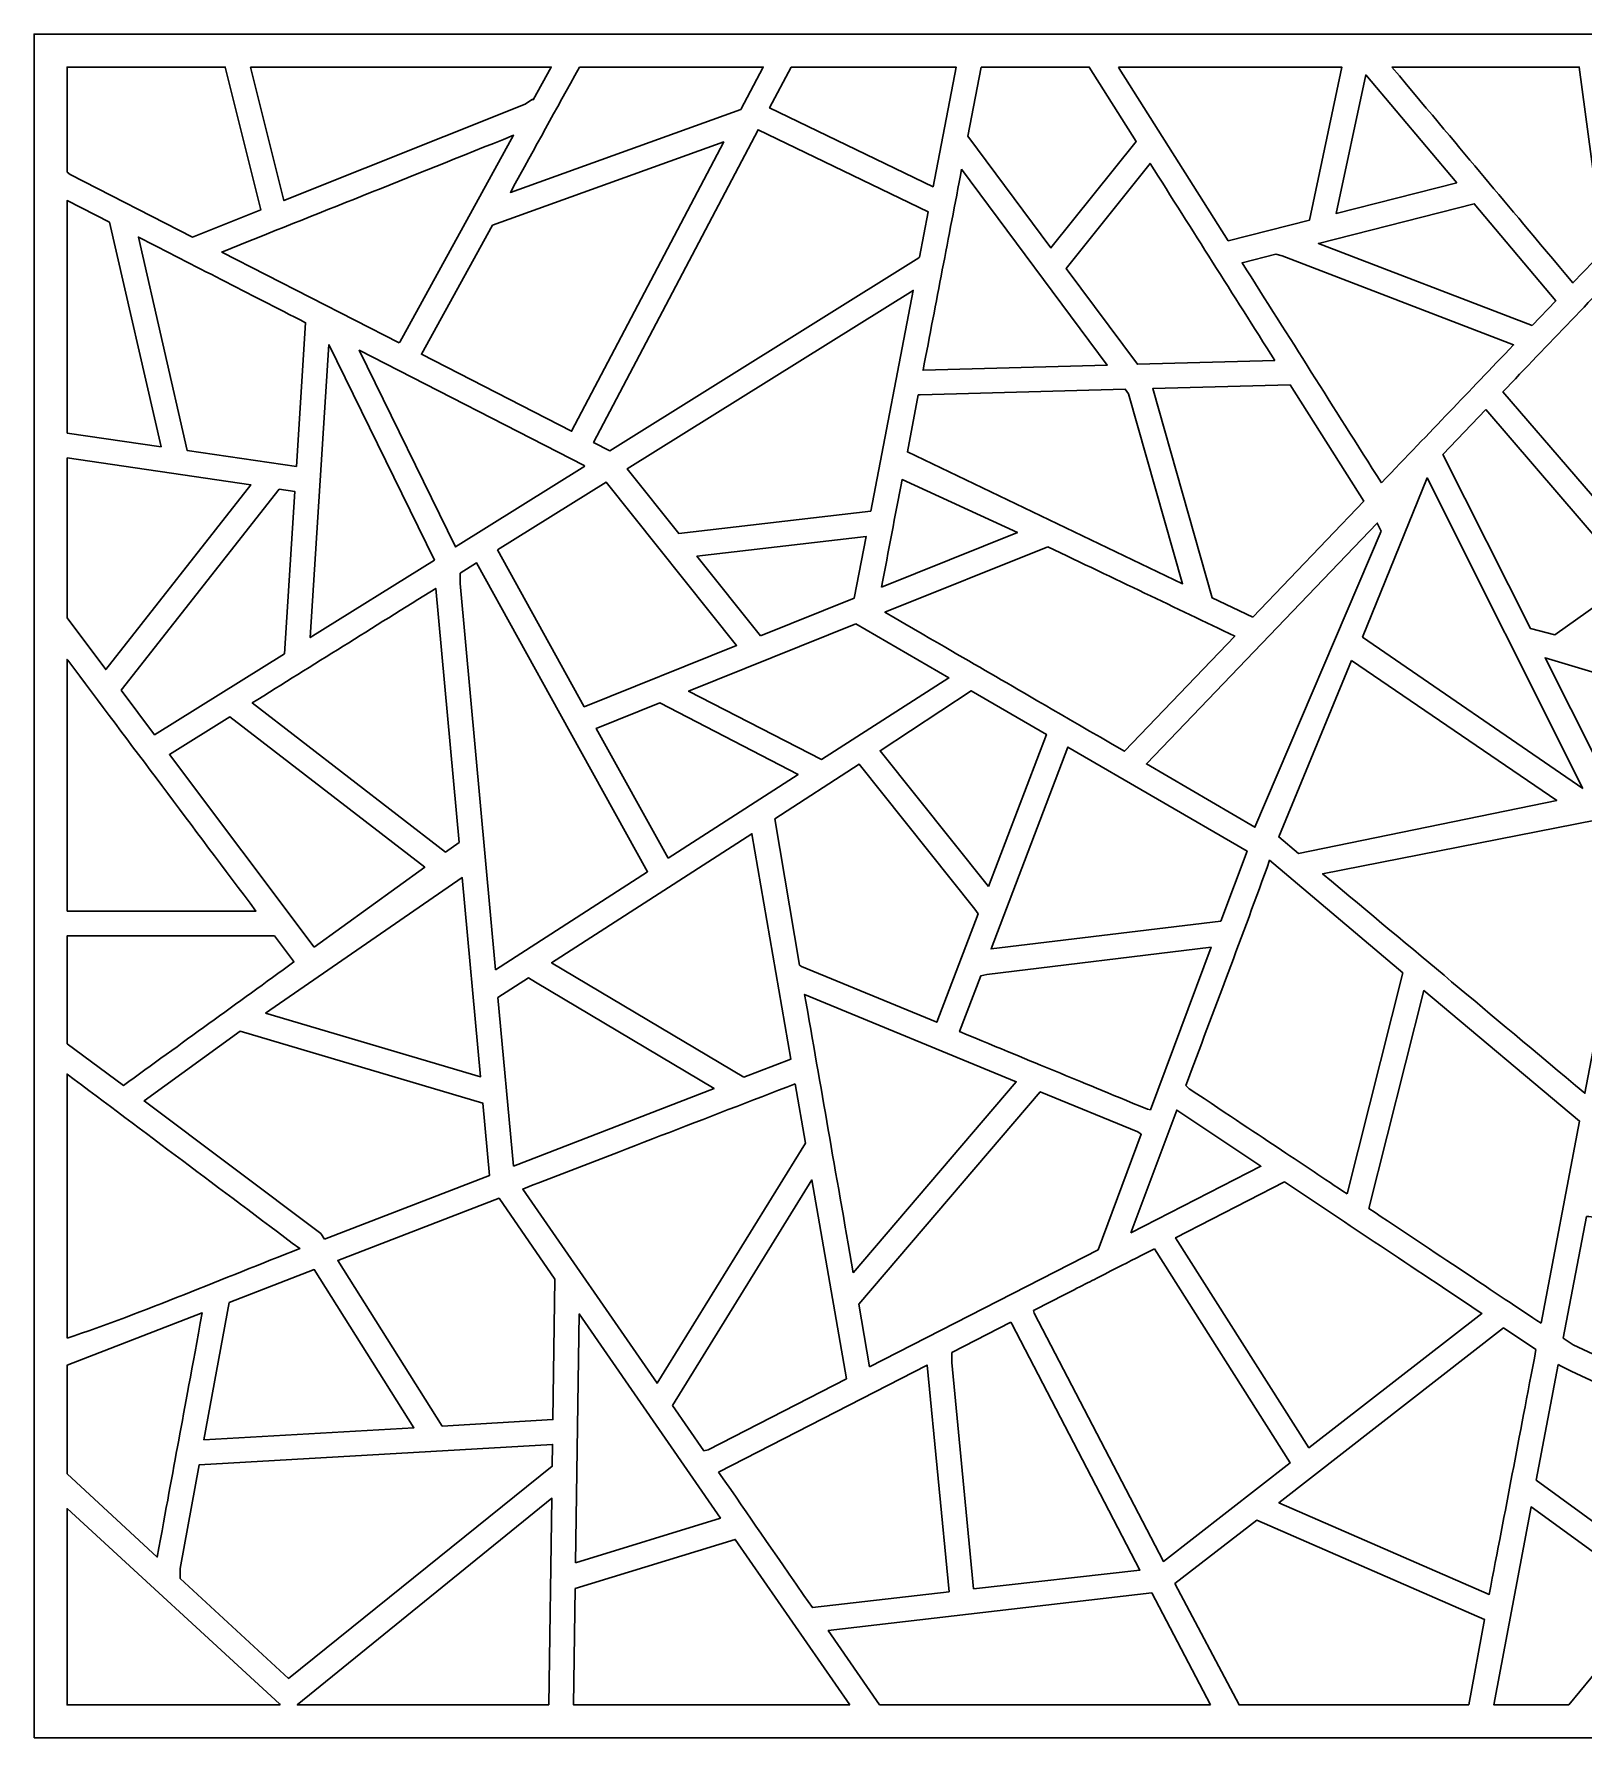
# Model space of a CAD drawing. Header units: centimetres. Extents: x 15 to 26.5, y -2.7 to 2.9.
# Drawn here: x 14.99 to 20.11, y -2.71 to 2.93 of the extents above; entities that cross this region are included whole.
import ezdxf

# ---------------------------------------------------------------- set-up
doc = ezdxf.new("R2010")
doc.units = ezdxf.units.CM
doc.header["$MEASUREMENT"] = 0
doc.layers.add('layer 1', color=7, linetype='Continuous')

msp = doc.modelspace()

# ---------------------------------------------------------------- linework, layer by layer
at = {"layer": 'layer 1', "color": 250, "lineweight": 30}
for points, knots in [([(14.98934, -2.70635), (14.98934, -2.70635), (14.98934, 2.92732), (14.98934, 2.92732), (14.98934, 2.92732), (18.78218, 2.92732), (22.55751, 2.92732), (26.51524, 2.92732), (26.51524, 2.92732), (26.51524, 1.00521), (26.51524, -0.7531), (26.51524, -2.70635), (26.51524, -2.70635), (22.71781, -2.70635), (18.88124, -2.70635), (14.98934, -2.70635)], [0, 0, 0, 0, 0.2, 0.2, 0.2, 0.2, 0.4, 0.4, 0.4, 0.4, 0.6, 0.6, 0.6, 0.6, 1, 1, 1, 1]), ([(15.09821, 2.47025), (15.09821, 2.47025), (15.10875, 2.46322), (15.10875, 2.46322), (15.10875, 2.46322), (15.10875, 2.46322), (15.51345, 2.25595), (15.51345, 2.25595), (15.51345, 2.25595), (15.51345, 2.25595), (15.73894, 2.34615), (15.73894, 2.34615), (15.73894, 2.34615), (15.73894, 2.34615), (15.62138, 2.81845), (15.62138, 2.81845), (15.62138, 2.81845), (15.62138, 2.81845), (15.09821, 2.81845), (15.09821, 2.81845), (15.09821, 2.81845), (15.09821, 2.81845), (15.09821, 2.47025), (15.09821, 2.47025)], [0, 0, 0, 0, 0.1428571, 0.1428571, 0.1428571, 0.1428571, 0.2857143, 0.2857143, 0.2857143, 0.2857143, 0.4285714, 0.4285714, 0.4285714, 0.4285714, 0.5714286, 0.5714286, 0.5714286, 0.5714286, 0.7142857, 0.7142857, 0.7142857, 0.7142857, 1, 1, 1, 1]), ([(15.70507, 2.81845), (15.70507, 2.81845), (15.81545, 2.37675), (15.81545, 2.37675), (15.81545, 2.37675), (15.81545, 2.37675), (16.61299, 2.69577), (16.61299, 2.69577), (16.61299, 2.69577), (16.61299, 2.69577), (16.6373, 2.71198), (16.6373, 2.71198), (16.6373, 2.71198), (16.6373, 2.71198), (16.63947, 2.70981), (16.63947, 2.70981), (16.63947, 2.70981), (16.63947, 2.70981), (16.69922, 2.81845), (16.69922, 2.81845), (16.69922, 2.81845), (16.69922, 2.81845), (15.70507, 2.81845), (15.70507, 2.81845)], [0, 0, 0, 0, 0.1428571, 0.1428571, 0.1428571, 0.1428571, 0.2857143, 0.2857143, 0.2857143, 0.2857143, 0.4285714, 0.4285714, 0.4285714, 0.4285714, 0.5714286, 0.5714286, 0.5714286, 0.5714286, 0.7142857, 0.7142857, 0.7142857, 0.7142857, 1, 1, 1, 1]), ([(16.79241, 2.81845), (16.70991, 2.66845), (16.65194, 2.56307), (16.56445, 2.40399), (16.56445, 2.40399), (16.56445, 2.40399), (17.32598, 2.67747), (17.32598, 2.67747), (17.32598, 2.67747), (17.32598, 2.67747), (17.40016, 2.81845), (17.40016, 2.81845), (17.40016, 2.81845), (17.40016, 2.81845), (16.79241, 2.81845), (16.79241, 2.81845)], [0, 0, 0, 0, 0.2, 0.2, 0.2, 0.2, 0.4, 0.4, 0.4, 0.4, 0.6, 0.6, 0.6, 0.6, 1, 1, 1, 1]), ([(17.49242, 2.81845), (17.49242, 2.81845), (17.42125, 2.68319), (17.42125, 2.68319), (17.42125, 2.68319), (17.42125, 2.68319), (17.96192, 2.42234), (17.96192, 2.42234), (17.96192, 2.42234), (17.96192, 2.42234), (18.03789, 2.81845), (18.03789, 2.81845), (18.03789, 2.81845), (17.72912, 2.81845), (17.59329, 2.81845), (17.49242, 2.81845)], [0, 0, 0, 0, 0.2, 0.2, 0.2, 0.2, 0.4, 0.4, 0.4, 0.4, 0.6, 0.6, 0.6, 0.6, 1, 1, 1, 1]), ([(18.12103, 2.81845), (18.12103, 2.81845), (18.07721, 2.58998), (18.07721, 2.58998), (18.07721, 2.58998), (18.07721, 2.58998), (18.35155, 2.22049), (18.35155, 2.22049), (18.35155, 2.22049), (18.35155, 2.22049), (18.6333, 2.57268), (18.6333, 2.57268), (18.6333, 2.57268), (18.6333, 2.57268), (18.47844, 2.81845), (18.47844, 2.81845), (18.47844, 2.81845), (18.47844, 2.81845), (18.12103, 2.81845), (18.12103, 2.81845)], [0, 0, 0, 0, 0.1666667, 0.1666667, 0.1666667, 0.1666667, 0.3333333, 0.3333333, 0.3333333, 0.3333333, 0.5, 0.5, 0.5, 0.5, 0.6666667, 0.6666667, 0.6666667, 0.6666667, 1, 1, 1, 1]), ([(18.57509, 2.81845), (18.57509, 2.81845), (18.57745, 2.81375), (18.57745, 2.81375), (18.57745, 2.81375), (18.57745, 2.81375), (18.93788, 2.24385), (18.93788, 2.24385), (18.93788, 2.24385), (18.93788, 2.24385), (19.20604, 2.31199), (19.20604, 2.31199), (19.20604, 2.31199), (19.20604, 2.31199), (19.31299, 2.81845), (19.31299, 2.81845), (19.31299, 2.81845), (19.31299, 2.81845), (18.57509, 2.81845), (18.57509, 2.81845)], [0, 0, 0, 0, 0.1666667, 0.1666667, 0.1666667, 0.1666667, 0.3333333, 0.3333333, 0.3333333, 0.3333333, 0.5, 0.5, 0.5, 0.5, 0.6666667, 0.6666667, 0.6666667, 0.6666667, 1, 1, 1, 1]), ([(19.4787, 2.81845), (19.74892, 2.49627), (19.825, 2.40556), (20.07754, 2.10446), (20.07754, 2.10446), (20.07754, 2.10446), (20.1797, 2.21111), (20.1797, 2.21111), (20.1797, 2.21111), (20.1797, 2.21111), (20.0982, 2.81845), (20.0982, 2.81845), (20.0982, 2.81845), (20.0982, 2.81845), (19.4787, 2.81845), (19.4787, 2.81845)], [0, 0, 0, 0, 0.2, 0.2, 0.2, 0.2, 0.4, 0.4, 0.4, 0.4, 0.6, 0.6, 0.6, 0.6, 1, 1, 1, 1]), ([(19.6931, 2.43577), (19.6931, 2.43577), (19.39226, 2.79243), (19.39226, 2.79243), (19.39226, 2.79243), (19.39226, 2.79243), (19.29425, 2.33441), (19.29425, 2.33441), (19.29425, 2.33441), (19.29425, 2.33441), (19.6931, 2.43577), (19.6931, 2.43577)], [0, 0, 0, 0, 0.25, 0.25, 0.25, 0.25, 0.5, 0.5, 0.5, 0.5, 1, 1, 1, 1]), ([(16.19628, 1.90624), (16.19628, 1.90624), (16.19901, 1.90897), (16.19901, 1.90897), (16.19901, 1.90897), (16.19901, 1.90897), (16.57503, 2.59265), (16.57503, 2.59265), (16.57503, 2.59265), (16.21538, 2.44879), (15.93011, 2.33468), (15.60986, 2.20658), (15.60986, 2.20658), (15.60986, 2.20658), (16.19628, 1.90624), (16.19628, 1.90624)], [0, 0, 0, 0, 0.2, 0.2, 0.2, 0.2, 0.4, 0.4, 0.4, 0.4, 0.6, 0.6, 0.6, 0.6, 1, 1, 1, 1]), ([(17.91736, 2.18996), (17.91736, 2.18996), (17.94601, 2.33936), (17.94601, 2.33936), (17.94601, 2.33936), (17.94601, 2.33936), (17.38321, 2.61089), (17.38321, 2.61089), (17.38321, 2.61089), (17.38321, 2.61089), (16.83921, 1.57697), (16.83921, 1.57697), (16.83921, 1.57697), (16.83921, 1.57697), (16.89262, 1.54961), (16.89262, 1.54961), (16.89262, 1.54961), (16.89262, 1.54961), (17.91473, 2.18733), (17.91473, 2.18733), (17.91473, 2.18733), (17.91473, 2.18733), (17.91736, 2.18996), (17.91736, 2.18996)], [0, 0, 0, 0, 0.1428571, 0.1428571, 0.1428571, 0.1428571, 0.2857143, 0.2857143, 0.2857143, 0.2857143, 0.4285714, 0.4285714, 0.4285714, 0.4285714, 0.5714286, 0.5714286, 0.5714286, 0.5714286, 0.7142857, 0.7142857, 0.7142857, 0.7142857, 1, 1, 1, 1]), ([(16.50499, 2.29588), (16.50499, 2.29588), (16.27011, 1.86843), (16.27011, 1.86843), (16.27011, 1.86843), (16.27011, 1.86843), (16.76653, 1.61419), (16.76653, 1.61419), (16.76653, 1.61419), (16.76653, 1.61419), (17.2697, 2.57051), (17.2697, 2.57051), (17.2697, 2.57051), (17.2697, 2.57051), (16.50499, 2.29588), (16.50499, 2.29588)], [0, 0, 0, 0, 0.2, 0.2, 0.2, 0.2, 0.4, 0.4, 0.4, 0.4, 0.6, 0.6, 0.6, 0.6, 1, 1, 1, 1]), ([(18.05634, 2.48113), (18.0117, 2.2484), (17.97289, 2.04601), (17.92878, 1.81602), (17.92878, 1.81602), (17.92878, 1.81602), (18.53765, 1.83287), (18.53765, 1.83287), (18.53765, 1.83287), (18.53765, 1.83287), (18.05634, 2.48113), (18.05634, 2.48113)], [0, 0, 0, 0, 0.25, 0.25, 0.25, 0.25, 0.5, 0.5, 0.5, 0.5, 1, 1, 1, 1]), ([(19.09152, 1.84819), (18.95179, 2.06912), (18.82109, 2.27577), (18.67947, 2.49969), (18.67947, 2.49969), (18.67947, 2.49969), (18.40188, 2.1527), (18.40188, 2.1527), (18.40188, 2.1527), (18.40188, 2.1527), (18.6373, 1.83563), (18.6373, 1.83563), (18.6373, 1.83563), (18.6373, 1.83563), (19.09152, 1.84819), (19.09152, 1.84819)], [0, 0, 0, 0, 0.2, 0.2, 0.2, 0.2, 0.4, 0.4, 0.4, 0.4, 0.6, 0.6, 0.6, 0.6, 1, 1, 1, 1]), ([(15.09821, 1.608), (15.09821, 1.608), (15.40936, 1.56306), (15.40936, 1.56306), (15.40936, 1.56306), (15.40936, 1.56306), (15.23836, 2.30511), (15.23836, 2.30511), (15.23836, 2.30511), (15.23836, 2.30511), (15.09821, 2.37689), (15.09821, 2.37689), (15.09821, 2.37689), (15.09821, 2.37689), (15.09821, 1.608), (15.09821, 1.608)], [0, 0, 0, 0, 0.2, 0.2, 0.2, 0.2, 0.4, 0.4, 0.4, 0.4, 0.6, 0.6, 0.6, 0.6, 1, 1, 1, 1]), ([(19.94266, 1.96366), (19.94266, 1.96366), (20.02072, 2.04515), (20.02072, 2.04515), (20.02072, 2.04515), (20.02072, 2.04515), (19.75134, 2.36633), (19.75134, 2.36633), (19.75134, 2.36633), (19.75134, 2.36633), (19.23591, 2.23512), (19.23591, 2.23512), (19.23591, 2.23512), (19.23591, 2.23512), (19.94266, 1.96366), (19.94266, 1.96366)], [0, 0, 0, 0, 0.2, 0.2, 0.2, 0.2, 0.4, 0.4, 0.4, 0.4, 0.6, 0.6, 0.6, 0.6, 1, 1, 1, 1]), ([(15.85669, 1.49699), (15.85669, 1.49699), (15.88707, 1.97288), (15.88707, 1.97288), (15.88707, 1.97288), (15.69414, 2.07168), (15.52095, 2.16038), (15.33434, 2.25595), (15.33434, 2.25595), (15.33434, 2.25595), (15.49606, 1.55025), (15.49606, 1.55025), (15.49606, 1.55025), (15.49606, 1.55025), (15.85669, 1.49699), (15.85669, 1.49699)], [0, 0, 0, 0, 0.2, 0.2, 0.2, 0.2, 0.4, 0.4, 0.4, 0.4, 0.6, 0.6, 0.6, 0.6, 1, 1, 1, 1]), ([(19.4442, 1.44329), (19.61345, 1.61998), (19.72716, 1.73868), (19.88143, 1.89973), (19.88143, 1.89973), (19.88143, 1.89973), (19.11611, 2.19408), (19.11611, 2.19408), (19.11611, 2.19408), (19.11611, 2.19408), (19.09466, 2.19945), (19.09466, 2.19945), (19.09466, 2.19945), (19.09466, 2.19945), (18.98379, 2.17127), (18.98379, 2.17127), (18.98379, 2.17127), (19.14296, 1.9196), (19.28083, 1.7016), (19.4442, 1.44329)], [0, 0, 0, 0, 0.1666667, 0.1666667, 0.1666667, 0.1666667, 0.3333333, 0.3333333, 0.3333333, 0.3333333, 0.5, 0.5, 0.5, 0.5, 0.6666667, 0.6666667, 0.6666667, 0.6666667, 1, 1, 1, 1]), ([(20.28971, 2.20793), (20.15482, 2.06711), (19.99084, 1.89593), (19.84618, 1.7449), (19.84618, 1.7449), (19.84618, 1.7449), (20.32847, 1.18439), (20.32847, 1.18439), (20.32847, 1.18439), (20.32847, 1.18439), (20.34167, 1.17119), (20.34167, 1.17119), (20.34167, 1.17119), (20.34167, 1.17119), (20.46268, 1.25725), (20.46268, 1.25725), (20.46268, 1.25725), (20.40174, 1.59221), (20.33721, 1.94686), (20.28971, 2.20793)], [0, 0, 0, 0, 0.1666667, 0.1666667, 0.1666667, 0.1666667, 0.3333333, 0.3333333, 0.3333333, 0.3333333, 0.5, 0.5, 0.5, 0.5, 0.6666667, 0.6666667, 0.6666667, 0.6666667, 1, 1, 1, 1]), ([(17.7563, 1.35017), (17.7563, 1.35017), (17.89618, 2.07952), (17.89618, 2.07952), (17.89618, 2.07952), (17.89618, 2.07952), (16.95026, 1.48934), (16.95026, 1.48934), (16.95026, 1.48934), (16.95026, 1.48934), (17.12072, 1.27627), (17.12072, 1.27627), (17.12072, 1.27627), (17.12072, 1.27627), (17.7563, 1.35017), (17.7563, 1.35017)], [0, 0, 0, 0, 0.2, 0.2, 0.2, 0.2, 0.4, 0.4, 0.4, 0.4, 0.6, 0.6, 0.6, 0.6, 1, 1, 1, 1]), ([(15.96429, 1.901), (15.96429, 1.901), (15.90243, 0.93181), (15.90243, 0.93181), (15.90243, 0.93181), (15.90243, 0.93181), (16.31318, 1.18809), (16.31318, 1.18809), (16.31318, 1.18809), (16.31318, 1.18809), (15.96429, 1.901), (15.96429, 1.901)], [0, 0, 0, 0, 0.25, 0.25, 0.25, 0.25, 0.5, 0.5, 0.5, 0.5, 1, 1, 1, 1]), ([(16.81071, 1.49851), (16.81071, 1.49851), (16.80799, 1.50123), (16.80799, 1.50123), (16.80799, 1.50123), (16.80799, 1.50123), (16.06451, 1.882), (16.06451, 1.882), (16.06451, 1.882), (16.06451, 1.882), (16.38304, 1.23167), (16.38304, 1.23167), (16.38304, 1.23167), (16.38304, 1.23167), (16.81071, 1.49851), (16.81071, 1.49851)], [0, 0, 0, 0, 0.2, 0.2, 0.2, 0.2, 0.4, 0.4, 0.4, 0.4, 0.6, 0.6, 0.6, 0.6, 1, 1, 1, 1]), ([(17.91274, 1.73414), (17.91274, 1.73414), (17.87707, 1.54551), (17.87707, 1.54551), (17.87707, 1.54551), (17.87707, 1.54551), (18.78666, 1.10972), (18.78666, 1.10972), (18.78666, 1.10972), (18.78666, 1.10972), (18.60787, 1.7383), (18.60787, 1.7383), (18.60787, 1.7383), (18.60787, 1.7383), (18.59707, 1.75283), (18.59707, 1.75283), (18.59707, 1.75283), (18.59707, 1.75283), (17.91949, 1.73409), (17.91949, 1.73409), (17.91949, 1.73409), (17.91949, 1.73409), (17.91274, 1.73414), (17.91274, 1.73414)], [0, 0, 0, 0, 0.1428571, 0.1428571, 0.1428571, 0.1428571, 0.2857143, 0.2857143, 0.2857143, 0.2857143, 0.4285714, 0.4285714, 0.4285714, 0.4285714, 0.5714286, 0.5714286, 0.5714286, 0.5714286, 0.7142857, 0.7142857, 0.7142857, 0.7142857, 1, 1, 1, 1]), ([(19.01863, 0.99901), (19.01863, 0.99901), (19.38602, 1.38255), (19.38602, 1.38255), (19.38602, 1.38255), (19.38602, 1.38255), (19.14229, 1.76792), (19.14229, 1.76792), (19.14229, 1.76792), (19.14229, 1.76792), (18.6879, 1.75535), (18.6879, 1.75535), (18.6879, 1.75535), (18.6879, 1.75535), (18.88488, 1.06284), (18.88488, 1.06284), (18.88488, 1.06284), (18.88488, 1.06284), (19.01863, 0.99901), (19.01863, 0.99901)], [0, 0, 0, 0, 0.1666667, 0.1666667, 0.1666667, 0.1666667, 0.3333333, 0.3333333, 0.3333333, 0.3333333, 0.5, 0.5, 0.5, 0.5, 0.6666667, 0.6666667, 0.6666667, 0.6666667, 1, 1, 1, 1]), ([(19.78924, 1.68546), (19.78924, 1.68546), (19.64732, 1.5373), (19.64732, 1.5373), (19.64732, 1.5373), (19.64732, 1.5373), (19.93719, 0.96168), (19.93719, 0.96168), (19.93719, 0.96168), (19.93719, 0.96168), (20.01801, 0.94104), (20.01801, 0.94104), (20.01801, 0.94104), (20.01801, 0.94104), (20.27252, 1.12202), (20.27252, 1.12202), (20.27252, 1.12202), (20.27252, 1.12202), (20.26595, 1.13187), (20.26595, 1.13187), (20.26595, 1.13187), (20.26595, 1.13187), (19.78924, 1.68546), (19.78924, 1.68546)], [0, 0, 0, 0, 0.1428571, 0.1428571, 0.1428571, 0.1428571, 0.2857143, 0.2857143, 0.2857143, 0.2857143, 0.4285714, 0.4285714, 0.4285714, 0.4285714, 0.5714286, 0.5714286, 0.5714286, 0.5714286, 0.7142857, 0.7142857, 0.7142857, 0.7142857, 1, 1, 1, 1]), ([(15.09821, 1.52651), (15.09821, 1.52651), (15.09821, 0.99714), (15.09821, 0.99714), (15.09821, 0.99714), (15.09821, 0.99714), (15.22618, 0.8259), (15.22618, 0.8259), (15.22618, 0.8259), (15.22618, 0.8259), (15.7061, 1.4367), (15.7061, 1.4367), (15.7061, 1.4367), (15.7061, 1.4367), (15.09821, 1.52651), (15.09821, 1.52651)], [0, 0, 0, 0, 0.2, 0.2, 0.2, 0.2, 0.4, 0.4, 0.4, 0.4, 0.6, 0.6, 0.6, 0.6, 1, 1, 1, 1]), ([(15.27722, 0.75785), (15.27722, 0.75785), (15.38764, 0.61062), (15.38764, 0.61062), (15.38764, 0.61062), (15.38764, 0.61062), (15.81722, 0.87865), (15.81722, 0.87865), (15.81722, 0.87865), (15.81722, 0.87865), (15.85147, 1.41523), (15.85147, 1.41523), (15.85147, 1.41523), (15.85147, 1.41523), (15.79992, 1.42261), (15.79992, 1.42261), (15.79992, 1.42261), (15.79992, 1.42261), (15.27722, 0.75785), (15.27722, 0.75785)], [0, 0, 0, 0, 0.1666667, 0.1666667, 0.1666667, 0.1666667, 0.3333333, 0.3333333, 0.3333333, 0.3333333, 0.5, 0.5, 0.5, 0.5, 0.6666667, 0.6666667, 0.6666667, 0.6666667, 1, 1, 1, 1]), ([(16.52159, 1.22188), (16.52159, 1.22188), (16.80843, 0.70336), (16.80843, 0.70336), (16.80843, 0.70336), (16.80843, 0.70336), (17.31226, 0.90614), (17.31226, 0.90614), (17.31226, 0.90614), (17.31226, 0.90614), (16.88051, 1.44582), (16.88051, 1.44582), (16.88051, 1.44582), (16.88051, 1.44582), (16.52159, 1.22188), (16.52159, 1.22188)], [0, 0, 0, 0, 0.2, 0.2, 0.2, 0.2, 0.4, 0.4, 0.4, 0.4, 0.6, 0.6, 0.6, 0.6, 1, 1, 1, 1]), ([(17.79125, 1.09892), (17.79125, 1.09892), (18.24071, 1.27981), (18.24071, 1.27981), (18.24071, 1.27981), (18.24071, 1.27981), (17.85936, 1.45404), (17.85936, 1.45404), (17.85936, 1.45404), (17.83606, 1.33255), (17.81438, 1.21949), (17.79125, 1.09892)], [0, 0, 0, 0, 0.25, 0.25, 0.25, 0.25, 0.5, 0.5, 0.5, 0.5, 1, 1, 1, 1]), ([(20.11064, 0.43303), (20.11064, 0.43303), (19.59496, 1.45964), (19.59496, 1.45964), (19.59496, 1.45964), (19.59496, 1.45964), (19.38191, 0.93363), (19.38191, 0.93363), (19.38191, 0.93363), (19.38191, 0.93363), (20.11064, 0.43303), (20.11064, 0.43303)], [0, 0, 0, 0, 0.25, 0.25, 0.25, 0.25, 0.5, 0.5, 0.5, 0.5, 1, 1, 1, 1]), ([(19.44339, 1.28426), (19.44339, 1.28426), (19.4302, 1.31064), (19.4302, 1.31064), (19.4302, 1.31064), (19.4302, 1.31064), (18.66712, 0.51402), (18.66712, 0.51402), (18.66712, 0.51402), (18.66712, 0.51402), (19.02624, 0.30447), (19.02624, 0.30447), (19.02624, 0.30447), (19.02624, 0.30447), (19.44339, 1.28426), (19.44339, 1.28426)], [0, 0, 0, 0, 0.2, 0.2, 0.2, 0.2, 0.4, 0.4, 0.4, 0.4, 0.6, 0.6, 0.6, 0.6, 1, 1, 1, 1]), ([(17.39135, 0.93797), (17.39135, 0.93797), (17.70116, 1.06266), (17.70116, 1.06266), (17.70116, 1.06266), (17.70116, 1.06266), (17.74018, 1.2661), (17.74018, 1.2661), (17.74018, 1.2661), (17.74018, 1.2661), (17.18088, 1.20106), (17.18088, 1.20106), (17.18088, 1.20106), (17.18088, 1.20106), (17.39135, 0.93797), (17.39135, 0.93797)], [0, 0, 0, 0, 0.2, 0.2, 0.2, 0.2, 0.4, 0.4, 0.4, 0.4, 0.6, 0.6, 0.6, 0.6, 1, 1, 1, 1]), ([(18.34075, 1.23207), (18.34075, 1.23207), (17.80257, 1.01546), (17.80257, 1.01546), (17.80257, 1.01546), (18.1757, 0.79904), (18.14285, 0.8181), (18.59444, 0.55617), (18.59444, 0.55617), (18.59444, 0.55617), (18.95916, 0.93692), (18.95916, 0.93692), (18.95916, 0.93692), (18.76288, 1.0306), (18.56742, 1.12389), (18.34075, 1.23207)], [0, 0, 0, 0, 0.2, 0.2, 0.2, 0.2, 0.4, 0.4, 0.4, 0.4, 0.6, 0.6, 0.6, 0.6, 1, 1, 1, 1]), ([(16.51496, -0.16679), (16.51496, -0.16679), (17.01761, 0.15776), (17.01761, 0.15776), (17.01761, 0.15776), (17.01761, 0.15776), (16.7273, 0.68096), (16.7273, 0.68096), (16.7273, 0.68096), (16.7273, 0.68096), (16.72749, 0.68101), (16.72749, 0.68101), (16.72749, 0.68101), (16.72749, 0.68101), (16.45222, 1.1786), (16.45222, 1.1786), (16.45222, 1.1786), (16.45222, 1.1786), (16.39784, 1.14467), (16.39784, 1.14467), (16.39784, 1.14467), (16.39784, 1.14467), (16.39784, 1.11085), (16.39784, 1.11085), (16.39784, 1.11085), (16.39784, 1.11085), (16.51496, -0.16679), (16.51496, -0.16679)], [0, 0, 0, 0, 0.125, 0.125, 0.125, 0.125, 0.25, 0.25, 0.25, 0.25, 0.375, 0.375, 0.375, 0.375, 0.5, 0.5, 0.5, 0.5, 0.625, 0.625, 0.625, 0.625, 0.75, 0.75, 0.75, 0.75, 1, 1, 1, 1]), ([(16.35018, 0.22266), (16.35018, 0.22266), (16.3944, 0.25469), (16.3944, 0.25469), (16.3944, 0.25469), (16.3944, 0.25469), (16.31735, 1.09446), (16.31735, 1.09446), (16.31735, 1.09446), (16.10607, 0.96263), (15.91409, 0.84285), (15.71044, 0.71579), (15.71044, 0.71579), (15.71044, 0.71579), (16.35018, 0.22266), (16.35018, 0.22266)], [0, 0, 0, 0, 0.2, 0.2, 0.2, 0.2, 0.4, 0.4, 0.4, 0.4, 0.6, 0.6, 0.6, 0.6, 1, 1, 1, 1]), ([(17.7065, 0.9768), (17.7065, 0.9768), (17.15344, 0.75421), (17.15344, 0.75421), (17.15344, 0.75421), (17.15344, 0.75421), (17.59284, 0.5291), (17.59284, 0.5291), (17.59284, 0.5291), (17.59284, 0.5291), (18.01423, 0.79831), (18.01423, 0.79831), (18.01423, 0.79831), (18.01423, 0.79831), (17.7065, 0.9768), (17.7065, 0.9768)], [0, 0, 0, 0, 0.2, 0.2, 0.2, 0.2, 0.4, 0.4, 0.4, 0.4, 0.6, 0.6, 0.6, 0.6, 1, 1, 1, 1]), ([(15.09821, 0.02693), (15.09821, 0.02693), (15.72305, 0.02733), (15.72305, 0.02733), (15.72305, 0.02733), (15.51231, 0.30832), (15.31136, 0.57626), (15.10073, 0.85709), (15.10073, 0.85709), (15.10073, 0.85709), (15.09821, 0.85962), (15.09821, 0.85962), (15.09821, 0.85962), (15.09821, 0.85962), (15.09821, 0.02693), (15.09821, 0.02693)], [0, 0, 0, 0, 0.2, 0.2, 0.2, 0.2, 0.4, 0.4, 0.4, 0.4, 0.6, 0.6, 0.6, 0.6, 1, 1, 1, 1]), ([(19.34559, 0.85579), (19.34559, 0.85579), (19.10457, 0.27283), (19.10457, 0.27283), (19.10457, 0.27283), (19.10457, 0.27283), (19.16982, 0.21821), (19.16982, 0.21821), (19.16982, 0.21821), (19.16982, 0.21821), (20.02406, 0.39344), (20.02406, 0.39344), (20.02406, 0.39344), (20.02406, 0.39344), (19.34559, 0.85579), (19.34559, 0.85579)], [0, 0, 0, 0, 0.2, 0.2, 0.2, 0.2, 0.4, 0.4, 0.4, 0.4, 0.6, 0.6, 0.6, 0.6, 1, 1, 1, 1]), ([(20.32662, 0.18772), (20.52927, 0.32628), (20.73379, 0.46623), (20.91112, 0.58671), (20.91112, 0.58671), (20.91112, 0.58671), (19.98527, 0.86541), (19.98527, 0.86541), (19.98527, 0.86541), (19.98527, 0.86541), (20.32662, 0.18772), (20.32662, 0.18772)], [0, 0, 0, 0, 0.25, 0.25, 0.25, 0.25, 0.5, 0.5, 0.5, 0.5, 1, 1, 1, 1]), ([(18.14473, 0.10841), (18.14473, 0.10841), (18.33637, 0.61147), (18.33637, 0.61147), (18.33637, 0.61147), (18.33637, 0.61147), (18.08731, 0.75592), (18.08731, 0.75592), (18.08731, 0.75592), (18.08731, 0.75592), (17.7866, 0.55741), (17.7866, 0.55741), (17.7866, 0.55741), (17.7866, 0.55741), (18.14473, 0.10841), (18.14473, 0.10841)], [0, 0, 0, 0, 0.2, 0.2, 0.2, 0.2, 0.4, 0.4, 0.4, 0.4, 0.6, 0.6, 0.6, 0.6, 1, 1, 1, 1]), ([(17.08634, 0.2021), (17.08634, 0.2021), (17.51569, 0.47936), (17.51569, 0.47936), (17.51569, 0.47936), (17.51569, 0.47936), (17.05845, 0.71598), (17.05845, 0.71598), (17.05845, 0.71598), (17.05845, 0.71598), (16.84825, 0.63138), (16.84825, 0.63138), (16.84825, 0.63138), (16.84825, 0.63138), (17.08634, 0.2021), (17.08634, 0.2021)], [0, 0, 0, 0, 0.2, 0.2, 0.2, 0.2, 0.4, 0.4, 0.4, 0.4, 0.6, 0.6, 0.6, 0.6, 1, 1, 1, 1]), ([(15.91546, -0.09225), (15.91546, -0.09225), (16.28123, 0.17271), (16.28123, 0.17271), (16.28123, 0.17271), (16.28123, 0.17271), (15.63653, 0.66967), (15.63653, 0.66967), (15.63653, 0.66967), (15.63653, 0.66967), (15.43681, 0.54506), (15.43681, 0.54506), (15.43681, 0.54506), (15.43681, 0.54506), (15.91546, -0.09225), (15.91546, -0.09225)], [0, 0, 0, 0, 0.2, 0.2, 0.2, 0.2, 0.4, 0.4, 0.4, 0.4, 0.6, 0.6, 0.6, 0.6, 1, 1, 1, 1]), ([(18.91341, -0.00563), (18.91341, -0.00563), (18.99981, 0.22618), (18.99981, 0.22618), (18.99981, 0.22618), (18.99981, 0.22618), (18.40793, 0.56996), (18.40793, 0.56996), (18.40793, 0.56996), (18.40793, 0.56996), (18.15358, -0.09773), (18.15358, -0.09773), (18.15358, -0.09773), (18.15358, -0.09773), (18.91341, -0.00563), (18.91341, -0.00563)], [0, 0, 0, 0, 0.2, 0.2, 0.2, 0.2, 0.4, 0.4, 0.4, 0.4, 0.6, 0.6, 0.6, 0.6, 1, 1, 1, 1]), ([(17.43864, 0.33247), (17.43864, 0.33247), (17.52023, -0.15093), (17.52023, -0.15093), (17.52023, -0.15093), (17.52023, -0.15093), (17.52666, -0.15522), (17.52666, -0.15522), (17.52666, -0.15522), (17.52666, -0.15522), (17.97393, -0.33996), (17.97393, -0.33996), (17.97393, -0.33996), (17.97393, -0.33996), (18.1104, 0.01829), (18.1104, 0.01829), (18.1104, 0.01829), (18.1104, 0.01829), (18.09965, 0.03441), (18.09965, 0.03441), (18.09965, 0.03441), (18.09965, 0.03441), (17.71775, 0.51297), (17.71775, 0.51297), (17.71775, 0.51297), (17.71775, 0.51297), (17.43864, 0.33247), (17.43864, 0.33247)], [0, 0, 0, 0, 0.125, 0.125, 0.125, 0.125, 0.25, 0.25, 0.25, 0.25, 0.375, 0.375, 0.375, 0.375, 0.5, 0.5, 0.5, 0.5, 0.625, 0.625, 0.625, 0.625, 0.75, 0.75, 0.75, 0.75, 1, 1, 1, 1]), ([(17.33577, -0.52172), (17.33577, -0.52172), (17.49154, -0.46156), (17.49154, -0.46156), (17.49154, -0.46156), (17.49154, -0.46156), (17.36284, 0.28346), (17.36284, 0.28346), (17.36284, 0.28346), (17.36284, 0.28346), (16.70068, -0.14349), (16.70068, -0.14349), (16.70068, -0.14349), (16.70068, -0.14349), (17.33577, -0.52172), (17.33577, -0.52172)], [0, 0, 0, 0, 0.2, 0.2, 0.2, 0.2, 0.4, 0.4, 0.4, 0.4, 0.6, 0.6, 0.6, 0.6, 1, 1, 1, 1]), ([(20.15232, 0.32797), (20.15232, 0.32797), (19.24978, 0.15126), (19.24978, 0.15126), (19.24978, 0.15126), (19.56883, -0.11585), (19.77932, -0.29207), (20.11706, -0.57483), (20.11706, -0.57483), (20.11706, -0.57483), (20.2541, 0.14298), (20.2541, 0.14298), (20.2541, 0.14298), (20.2541, 0.14298), (20.25472, 0.14622), (20.25472, 0.14622), (20.25472, 0.14622), (20.25472, 0.14622), (20.15232, 0.32797), (20.15232, 0.32797)], [0, 0, 0, 0, 0.1666667, 0.1666667, 0.1666667, 0.1666667, 0.3333333, 0.3333333, 0.3333333, 0.3333333, 0.5, 0.5, 0.5, 0.5, 0.6666667, 0.6666667, 0.6666667, 0.6666667, 1, 1, 1, 1]), ([(19.33066, -0.90774), (19.33066, -0.90774), (19.51472, -0.17703), (19.51472, -0.17703), (19.51472, -0.17703), (19.51472, -0.17703), (19.07431, 0.19553), (19.07431, 0.19553), (19.07431, 0.19553), (18.98513, -0.05359), (18.89029, -0.30087), (18.7977, -0.54876), (18.7977, -0.54876), (18.7977, -0.54876), (18.80876, -0.55981), (18.80876, -0.55981), (18.80876, -0.55981), (19.08267, -0.74242), (19.17373, -0.80313), (19.33066, -0.90774)], [0, 0, 0, 0, 0.1666667, 0.1666667, 0.1666667, 0.1666667, 0.3333333, 0.3333333, 0.3333333, 0.3333333, 0.5, 0.5, 0.5, 0.5, 0.6666667, 0.6666667, 0.6666667, 0.6666667, 1, 1, 1, 1]), ([(15.7547, -0.30952), (15.7547, -0.30952), (16.46548, -0.52012), (16.46548, -0.52012), (16.46548, -0.52012), (16.46548, -0.52012), (16.40506, 0.13842), (16.40506, 0.13842), (16.40506, 0.13842), (16.40506, 0.13842), (15.7547, -0.30952), (15.7547, -0.30952)], [0, 0, 0, 0, 0.25, 0.25, 0.25, 0.25, 0.5, 0.5, 0.5, 0.5, 1, 1, 1, 1]), ([(15.09821, -0.41136), (15.09821, -0.41136), (15.28481, -0.54909), (15.28481, -0.54909), (15.28481, -0.54909), (15.47482, -0.41145), (15.6607, -0.2768), (15.84844, -0.1408), (15.84844, -0.1408), (15.84844, -0.1408), (15.84701, -0.13794), (15.84701, -0.13794), (15.84701, -0.13794), (15.84701, -0.13794), (15.78387, -0.05389), (15.78387, -0.05389), (15.78387, -0.05389), (15.78387, -0.05389), (15.09821, -0.05464), (15.09821, -0.05464), (15.09821, -0.05464), (15.09821, -0.05464), (15.09821, -0.41136), (15.09821, -0.41136)], [0, 0, 0, 0, 0.1428571, 0.1428571, 0.1428571, 0.1428571, 0.2857143, 0.2857143, 0.2857143, 0.2857143, 0.4285714, 0.4285714, 0.4285714, 0.4285714, 0.5714286, 0.5714286, 0.5714286, 0.5714286, 0.7142857, 0.7142857, 0.7142857, 0.7142857, 1, 1, 1, 1]), ([(18.68017, -0.63009), (18.68017, -0.63009), (18.88123, -0.09177), (18.88123, -0.09177), (18.88123, -0.09177), (18.88123, -0.09177), (18.13999, -0.18162), (18.13999, -0.18162), (18.13999, -0.18162), (18.13999, -0.18162), (18.11968, -0.1867), (18.11968, -0.1867), (18.11968, -0.1867), (18.11968, -0.1867), (18.04942, -0.37114), (18.04942, -0.37114), (18.04942, -0.37114), (18.32856, -0.48643), (18.40862, -0.5195), (18.67052, -0.62768), (18.67052, -0.62768), (18.67052, -0.62768), (18.68017, -0.63009), (18.68017, -0.63009)], [0, 0, 0, 0, 0.1428571, 0.1428571, 0.1428571, 0.1428571, 0.2857143, 0.2857143, 0.2857143, 0.2857143, 0.4285714, 0.4285714, 0.4285714, 0.4285714, 0.5714286, 0.5714286, 0.5714286, 0.5714286, 0.7142857, 0.7142857, 0.7142857, 0.7142857, 1, 1, 1, 1]), ([(16.57459, -0.81571), (16.57459, -0.81571), (17.23788, -0.55953), (17.23788, -0.55953), (17.23788, -0.55953), (17.23788, -0.55953), (16.64733, -0.20714), (16.64733, -0.20714), (16.64733, -0.20714), (16.64733, -0.20714), (16.6242, -0.19335), (16.6242, -0.19335), (16.6242, -0.19335), (16.6242, -0.19335), (16.52303, -0.25845), (16.52303, -0.25845), (16.52303, -0.25845), (16.52303, -0.25845), (16.57459, -0.81571), (16.57459, -0.81571)], [0, 0, 0, 0, 0.1666667, 0.1666667, 0.1666667, 0.1666667, 0.3333333, 0.3333333, 0.3333333, 0.3333333, 0.5, 0.5, 0.5, 0.5, 0.6666667, 0.6666667, 0.6666667, 0.6666667, 1, 1, 1, 1]), ([(17.69777, -1.16865), (17.69777, -1.16865), (18.23668, -0.53682), (18.23668, -0.53682), (18.23668, -0.53682), (18.23668, -0.53682), (17.53715, -0.24789), (17.53715, -0.24789), (17.53715, -0.24789), (17.59197, -0.56218), (17.63705, -0.82057), (17.69777, -1.16865)], [0, 0, 0, 0, 0.25, 0.25, 0.25, 0.25, 0.5, 0.5, 0.5, 0.5, 1, 1, 1, 1]), ([(19.97189, -1.33523), (19.97189, -1.33523), (20.09953, -0.66664), (20.09953, -0.66664), (20.09953, -0.66664), (20.09953, -0.66664), (19.58425, -0.23525), (19.58425, -0.23525), (19.58425, -0.23525), (19.58425, -0.23525), (19.40275, -0.95581), (19.40275, -0.95581), (19.40275, -0.95581), (19.62101, -1.10131), (19.82956, -1.24035), (19.97189, -1.33523)], [0, 0, 0, 0, 0.2, 0.2, 0.2, 0.2, 0.4, 0.4, 0.4, 0.4, 0.6, 0.6, 0.6, 0.6, 1, 1, 1, 1]), ([(15.94919, -1.05726), (15.94919, -1.05726), (16.49541, -0.84629), (16.49541, -0.84629), (16.49541, -0.84629), (16.49541, -0.84629), (16.47351, -0.60766), (16.47351, -0.60766), (16.47351, -0.60766), (16.47351, -0.60766), (15.67128, -0.36996), (15.67128, -0.36996), (15.67128, -0.36996), (15.67128, -0.36996), (15.35319, -0.60038), (15.35319, -0.60038), (15.35319, -0.60038), (15.35319, -0.60038), (15.93741, -1.03854), (15.93741, -1.03854), (15.93741, -1.03854), (15.93741, -1.03854), (15.94919, -1.05726), (15.94919, -1.05726)], [0, 0, 0, 0, 0.1428571, 0.1428571, 0.1428571, 0.1428571, 0.2857143, 0.2857143, 0.2857143, 0.2857143, 0.4285714, 0.4285714, 0.4285714, 0.4285714, 0.5714286, 0.5714286, 0.5714286, 0.5714286, 0.7142857, 0.7142857, 0.7142857, 0.7142857, 1, 1, 1, 1]), ([(15.09821, -1.3849), (15.35522, -1.29831), (15.61423, -1.18663), (15.86806, -1.08859), (15.86806, -1.08859), (15.60228, -0.88925), (15.35494, -0.70375), (15.09821, -0.5112), (15.09821, -0.5112), (15.09821, -0.5112), (15.09821, -1.3849), (15.09821, -1.3849)], [0, 0, 0, 0, 0.25, 0.25, 0.25, 0.25, 0.5, 0.5, 0.5, 0.5, 1, 1, 1, 1]), ([(17.50584, -0.54356), (17.21124, -0.65734), (16.91734, -0.77085), (16.6051, -0.89145), (16.6051, -0.89145), (16.6051, -0.89145), (17.04951, -1.5336), (17.04951, -1.5336), (17.04951, -1.5336), (17.04951, -1.5336), (17.54011, -0.73998), (17.54011, -0.73998), (17.54011, -0.73998), (17.54011, -0.73998), (17.50584, -0.54356), (17.50584, -0.54356)], [0, 0, 0, 0, 0.2, 0.2, 0.2, 0.2, 0.4, 0.4, 0.4, 0.4, 0.6, 0.6, 0.6, 0.6, 1, 1, 1, 1]), ([(17.75199, -1.4795), (17.75199, -1.4795), (18.50766, -1.09198), (18.50766, -1.09198), (18.50766, -1.09198), (18.50766, -1.09198), (18.65012, -0.71056), (18.65012, -0.71056), (18.65012, -0.71056), (18.65012, -0.71056), (18.63841, -0.70275), (18.63841, -0.70275), (18.63841, -0.70275), (18.63841, -0.70275), (18.31602, -0.56959), (18.31602, -0.56959), (18.31602, -0.56959), (18.31602, -0.56959), (17.71631, -1.27249), (17.71631, -1.27249), (17.71631, -1.27249), (17.71631, -1.27249), (17.75199, -1.4795), (17.75199, -1.4795)], [0, 0, 0, 0, 0.1428571, 0.1428571, 0.1428571, 0.1428571, 0.2857143, 0.2857143, 0.2857143, 0.2857143, 0.4285714, 0.4285714, 0.4285714, 0.4285714, 0.5714286, 0.5714286, 0.5714286, 0.5714286, 0.7142857, 0.7142857, 0.7142857, 0.7142857, 1, 1, 1, 1]), ([(18.61546, -1.03669), (18.61546, -1.03669), (19.04583, -0.81599), (19.04583, -0.81599), (19.04583, -0.81599), (19.04583, -0.81599), (18.76726, -0.63027), (18.76726, -0.63027), (18.76726, -0.63027), (18.76726, -0.63027), (18.61546, -1.03669), (18.61546, -1.03669)], [0, 0, 0, 0, 0.25, 0.25, 0.25, 0.25, 0.5, 0.5, 0.5, 0.5, 1, 1, 1, 1]), ([(17.10021, -1.60686), (17.10021, -1.60686), (17.20403, -1.75688), (17.20403, -1.75688), (17.20403, -1.75688), (17.20403, -1.75688), (17.21783, -1.75343), (17.21783, -1.75343), (17.21783, -1.75343), (17.21783, -1.75343), (17.67592, -1.51851), (17.67592, -1.51851), (17.67592, -1.51851), (17.67592, -1.51851), (17.56123, -0.86108), (17.56123, -0.86108), (17.56123, -0.86108), (17.56123, -0.86108), (17.10021, -1.60686), (17.10021, -1.60686)], [0, 0, 0, 0, 0.1666667, 0.1666667, 0.1666667, 0.1666667, 0.3333333, 0.3333333, 0.3333333, 0.3333333, 0.5, 0.5, 0.5, 0.5, 0.6666667, 0.6666667, 0.6666667, 0.6666667, 1, 1, 1, 1]), ([(19.12363, -0.86785), (19.12363, -0.86785), (18.7638, -1.05248), (18.7638, -1.05248), (18.7638, -1.05248), (18.7638, -1.05248), (19.20454, -1.74707), (19.20454, -1.74707), (19.20454, -1.74707), (19.20454, -1.74707), (19.77651, -1.30311), (19.77651, -1.30311), (19.77651, -1.30311), (19.5378, -1.14397), (19.33735, -1.01033), (19.12363, -0.86785)], [0, 0, 0, 0, 0.2, 0.2, 0.2, 0.2, 0.4, 0.4, 0.4, 0.4, 0.6, 0.6, 0.6, 0.6, 1, 1, 1, 1]), ([(16.33823, -1.67515), (16.33823, -1.67515), (16.70505, -1.65398), (16.70505, -1.65398), (16.70505, -1.65398), (16.70505, -1.65398), (16.71142, -1.18996), (16.71142, -1.18996), (16.71142, -1.18996), (16.71142, -1.18996), (16.52675, -0.92171), (16.52675, -0.92171), (16.52675, -0.92171), (16.52675, -0.92171), (15.99352, -1.12766), (15.99352, -1.12766), (15.99352, -1.12766), (15.99352, -1.12766), (16.33823, -1.67515), (16.33823, -1.67515)], [0, 0, 0, 0, 0.1666667, 0.1666667, 0.1666667, 0.1666667, 0.3333333, 0.3333333, 0.3333333, 0.3333333, 0.5, 0.5, 0.5, 0.5, 0.6666667, 0.6666667, 0.6666667, 0.6666667, 1, 1, 1, 1]), ([(20.12236, -0.98246), (20.12236, -0.98246), (20.04563, -1.38439), (20.04563, -1.38439), (20.04563, -1.38439), (20.04563, -1.38439), (20.07822, -1.40612), (20.07822, -1.40612), (20.07822, -1.40612), (20.07822, -1.40612), (20.60734, -1.65379), (20.60734, -1.65379), (20.60734, -1.65379), (20.74525, -1.43881), (20.84902, -1.27706), (20.9618, -1.10126), (20.9618, -1.10126), (20.9618, -1.10126), (20.13025, -0.98246), (20.13025, -0.98246), (20.13025, -0.98246), (20.13025, -0.98246), (20.12236, -0.98246), (20.12236, -0.98246)], [0, 0, 0, 0, 0.1428571, 0.1428571, 0.1428571, 0.1428571, 0.2857143, 0.2857143, 0.2857143, 0.2857143, 0.4285714, 0.4285714, 0.4285714, 0.4285714, 0.5714286, 0.5714286, 0.5714286, 0.5714286, 0.7142857, 0.7142857, 0.7142857, 0.7142857, 1, 1, 1, 1]), ([(18.69355, -1.08871), (18.45279, -1.21217), (18.51858, -1.17813), (18.29383, -1.29339), (18.29383, -1.29339), (18.29383, -1.29339), (18.29602, -1.30217), (18.29602, -1.30217), (18.29602, -1.30217), (18.29602, -1.30217), (18.72333, -2.1226), (18.72333, -2.1226), (18.72333, -2.1226), (18.72333, -2.1226), (19.14229, -1.79682), (19.14229, -1.79682), (19.14229, -1.79682), (19.14229, -1.79682), (18.69355, -1.08871), (18.69355, -1.08871)], [0, 0, 0, 0, 0.1666667, 0.1666667, 0.1666667, 0.1666667, 0.3333333, 0.3333333, 0.3333333, 0.3333333, 0.5, 0.5, 0.5, 0.5, 0.6666667, 0.6666667, 0.6666667, 0.6666667, 1, 1, 1, 1]), ([(15.63456, -1.2663), (15.63456, -1.2663), (15.55088, -1.72058), (15.55088, -1.72058), (15.55088, -1.72058), (15.55088, -1.72058), (16.24513, -1.68052), (16.24513, -1.68052), (16.24513, -1.68052), (16.24513, -1.68052), (15.91591, -1.15764), (15.91591, -1.15764), (15.91591, -1.15764), (15.91591, -1.15764), (15.63456, -1.2663), (15.63456, -1.2663)], [0, 0, 0, 0, 0.2, 0.2, 0.2, 0.2, 0.4, 0.4, 0.4, 0.4, 0.6, 0.6, 0.6, 0.6, 1, 1, 1, 1]), ([(15.09821, -1.83266), (15.09821, -1.83266), (15.39643, -2.10832), (15.39643, -2.10832), (15.39643, -2.10832), (15.4567, -1.78114), (15.47626, -1.67497), (15.54518, -1.30083), (15.54518, -1.30083), (15.54518, -1.30083), (15.09821, -1.47406), (15.09821, -1.47406), (15.09821, -1.47406), (15.09821, -1.47406), (15.09821, -1.83266), (15.09821, -1.83266)], [0, 0, 0, 0, 0.2, 0.2, 0.2, 0.2, 0.4, 0.4, 0.4, 0.4, 0.6, 0.6, 0.6, 0.6, 1, 1, 1, 1]), ([(16.77995, -2.12689), (16.77995, -2.12689), (17.25883, -1.97955), (17.25883, -1.97955), (17.25883, -1.97955), (17.25883, -1.97955), (16.7917, -1.30455), (16.7917, -1.30455), (16.7917, -1.30455), (16.7917, -1.30455), (16.77995, -2.12689), (16.77995, -2.12689)], [0, 0, 0, 0, 0.25, 0.25, 0.25, 0.25, 0.5, 0.5, 0.5, 0.5, 1, 1, 1, 1]), ([(18.21865, -1.33194), (18.21865, -1.33194), (18.02333, -1.43211), (18.02333, -1.43211), (18.02333, -1.43211), (18.02333, -1.43211), (18.02333, -1.46483), (18.02333, -1.46483), (18.02333, -1.46483), (18.02333, -1.46483), (18.09577, -2.21335), (18.09577, -2.21335), (18.09577, -2.21335), (18.09577, -2.21335), (18.64566, -2.15144), (18.64566, -2.15144), (18.64566, -2.15144), (18.64566, -2.15144), (18.2224, -1.33756), (18.2224, -1.33756), (18.2224, -1.33756), (18.2224, -1.33756), (18.21865, -1.33194), (18.21865, -1.33194)], [0, 0, 0, 0, 0.1428571, 0.1428571, 0.1428571, 0.1428571, 0.2857143, 0.2857143, 0.2857143, 0.2857143, 0.4285714, 0.4285714, 0.4285714, 0.4285714, 0.5714286, 0.5714286, 0.5714286, 0.5714286, 0.7142857, 0.7142857, 0.7142857, 0.7142857, 1, 1, 1, 1]), ([(19.84811, -1.35084), (19.84811, -1.35084), (19.10516, -1.92894), (19.10516, -1.92894), (19.10516, -1.92894), (19.10516, -1.92894), (19.80067, -2.23209), (19.80067, -2.23209), (19.80067, -2.23209), (19.85603, -1.94214), (19.89712, -1.72691), (19.95527, -1.42228), (19.95527, -1.42228), (19.95527, -1.42228), (19.84811, -1.35084), (19.84811, -1.35084)], [0, 0, 0, 0, 0.2, 0.2, 0.2, 0.2, 0.4, 0.4, 0.4, 0.4, 0.6, 0.6, 0.6, 0.6, 1, 1, 1, 1]), ([(17.25277, -1.8273), (17.36725, -1.99273), (17.40744, -2.0508), (17.56282, -2.27532), (17.56282, -2.27532), (17.56282, -2.27532), (18.01465, -2.22278), (18.01465, -2.22278), (18.01465, -2.22278), (18.01465, -2.22278), (17.94216, -1.47373), (17.94216, -1.47373), (17.94216, -1.47373), (17.94216, -1.47373), (17.25277, -1.8273), (17.25277, -1.8273)], [0, 0, 0, 0, 0.2, 0.2, 0.2, 0.2, 0.4, 0.4, 0.4, 0.4, 0.6, 0.6, 0.6, 0.6, 1, 1, 1, 1]), ([(20.02901, -1.47144), (20.02901, -1.47144), (19.95596, -1.85407), (19.95596, -1.85407), (19.95596, -1.85407), (19.95596, -1.85407), (20.40698, -2.18208), (20.40698, -2.18208), (20.40698, -2.18208), (20.40698, -2.18208), (20.72745, -1.80017), (20.72745, -1.80017), (20.72745, -1.80017), (20.54658, -1.7155), (20.40659, -1.64997), (20.03804, -1.47746), (20.03804, -1.47746), (20.03804, -1.47746), (20.02901, -1.47144), (20.02901, -1.47144)], [0, 0, 0, 0, 0.1666667, 0.1666667, 0.1666667, 0.1666667, 0.3333333, 0.3333333, 0.3333333, 0.3333333, 0.5, 0.5, 0.5, 0.5, 0.6666667, 0.6666667, 0.6666667, 0.6666667, 1, 1, 1, 1]), ([(15.47256, -2.17881), (15.47256, -2.17881), (15.8301, -2.50986), (15.8301, -2.50986), (15.8301, -2.50986), (15.8301, -2.50986), (16.70285, -1.80803), (16.70285, -1.80803), (16.70285, -1.80803), (16.70285, -1.80803), (16.70388, -1.73583), (16.70388, -1.73583), (16.70388, -1.73583), (16.70388, -1.73583), (15.53565, -1.80324), (15.53565, -1.80324), (15.53565, -1.80324), (15.53565, -1.80324), (15.47256, -2.14573), (15.47256, -2.14573), (15.47256, -2.14573), (15.47256, -2.14573), (15.47256, -2.17881), (15.47256, -2.17881)], [0, 0, 0, 0, 0.1428571, 0.1428571, 0.1428571, 0.1428571, 0.2857143, 0.2857143, 0.2857143, 0.2857143, 0.4285714, 0.4285714, 0.4285714, 0.4285714, 0.5714286, 0.5714286, 0.5714286, 0.5714286, 0.7142857, 0.7142857, 0.7142857, 0.7142857, 1, 1, 1, 1]), ([(16.69158, -2.59749), (16.69158, -2.59749), (16.70134, -1.91411), (16.70134, -1.91411), (16.70134, -1.91411), (16.70134, -1.91411), (15.85923, -2.59749), (15.85923, -2.59749), (15.85923, -2.59749), (15.85923, -2.59749), (16.69158, -2.59749), (16.69158, -2.59749)], [0, 0, 0, 0, 0.25, 0.25, 0.25, 0.25, 0.5, 0.5, 0.5, 0.5, 1, 1, 1, 1]), ([(15.80304, -2.59749), (15.80304, -2.59749), (15.80058, -2.5938), (15.80058, -2.5938), (15.80058, -2.5938), (15.80058, -2.5938), (15.09821, -1.94794), (15.09821, -1.94794), (15.09821, -1.94794), (15.09821, -1.94794), (15.09821, -2.59749), (15.09821, -2.59749), (15.09821, -2.59749), (15.09821, -2.59749), (15.80304, -2.59749), (15.80304, -2.59749)], [0, 0, 0, 0, 0.2, 0.2, 0.2, 0.2, 0.4, 0.4, 0.4, 0.4, 0.6, 0.6, 0.6, 0.6, 1, 1, 1, 1]), ([(20.06381, -2.59749), (20.06381, -2.59749), (20.35437, -2.24478), (20.35437, -2.24478), (20.35437, -2.24478), (20.35437, -2.24478), (19.93904, -1.94272), (19.93904, -1.94272), (19.93904, -1.94272), (19.93904, -1.94272), (19.81628, -2.59749), (19.81628, -2.59749), (19.81628, -2.59749), (19.81628, -2.59749), (20.06381, -2.59749), (20.06381, -2.59749)], [0, 0, 0, 0, 0.2, 0.2, 0.2, 0.2, 0.4, 0.4, 0.4, 0.4, 0.6, 0.6, 0.6, 0.6, 1, 1, 1, 1]), ([(19.73327, -2.59749), (19.73327, -2.59749), (19.78498, -2.31432), (19.78498, -2.31432), (19.78498, -2.31432), (19.78498, -2.31432), (19.0318, -1.98603), (19.0318, -1.98603), (19.0318, -1.98603), (19.0318, -1.98603), (18.76167, -2.19622), (18.76167, -2.19622), (18.76167, -2.19622), (18.76167, -2.19622), (18.97382, -2.59749), (18.97382, -2.59749), (18.97382, -2.59749), (18.97382, -2.59749), (19.73327, -2.59749), (19.73327, -2.59749)], [0, 0, 0, 0, 0.1666667, 0.1666667, 0.1666667, 0.1666667, 0.3333333, 0.3333333, 0.3333333, 0.3333333, 0.5, 0.5, 0.5, 0.5, 0.6666667, 0.6666667, 0.6666667, 0.6666667, 1, 1, 1, 1]), ([(17.68649, -2.59749), (17.68649, -2.59749), (17.30757, -2.04997), (17.30757, -2.04997), (17.30757, -2.04997), (17.30757, -2.04997), (16.77873, -2.21269), (16.77873, -2.21269), (16.77873, -2.21269), (16.77873, -2.21269), (16.77324, -2.59749), (16.77324, -2.59749), (16.77324, -2.59749), (16.77324, -2.59749), (17.68649, -2.59749), (17.68649, -2.59749)], [0, 0, 0, 0, 0.2, 0.2, 0.2, 0.2, 0.4, 0.4, 0.4, 0.4, 0.6, 0.6, 0.6, 0.6, 1, 1, 1, 1]), ([(18.87883, -2.59749), (18.87883, -2.59749), (18.68491, -2.22704), (18.68491, -2.22704), (18.68491, -2.22704), (18.68491, -2.22704), (17.61547, -2.3514), (17.61547, -2.3514), (17.61547, -2.3514), (17.61547, -2.3514), (17.78481, -2.59749), (17.78481, -2.59749), (17.78481, -2.59749), (17.78481, -2.59749), (18.87883, -2.59749), (18.87883, -2.59749)], [0, 0, 0, 0, 0.2, 0.2, 0.2, 0.2, 0.4, 0.4, 0.4, 0.4, 0.6, 0.6, 0.6, 0.6, 1, 1, 1, 1])]:
    msp.add_open_spline(points, degree=3, knots=knots, dxfattribs=at)

doc.saveas('drawing.dxf')
